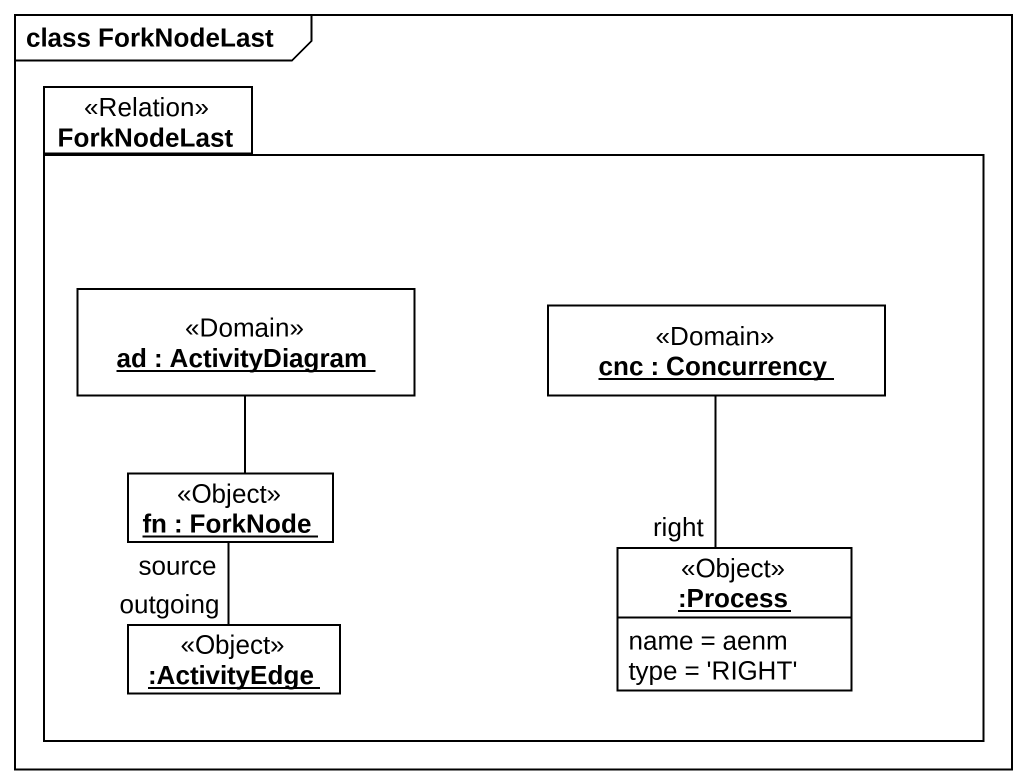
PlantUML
@startuml
mainframe class ForkNodeLast
hide circle
hide empty members
package ForkNodeLast <<Relation>> {
  object "ad : ActivityDiagram" as ad <<Domain>>
  object "cnc : Concurrency" as cnc <<Domain>>
  object "fn : ForkNode" as fn <<Object>>
  object ":Process" as Process_ <<Object>> {
    name = aenm
    type = 'RIGHT'
  }
  object ":ActivityEdge" as ActivityEdge <<Object>>
}
ad -- fn
cnc -- Process_ : right
fn -- ActivityEdge : source\noutgoing
@enduml
